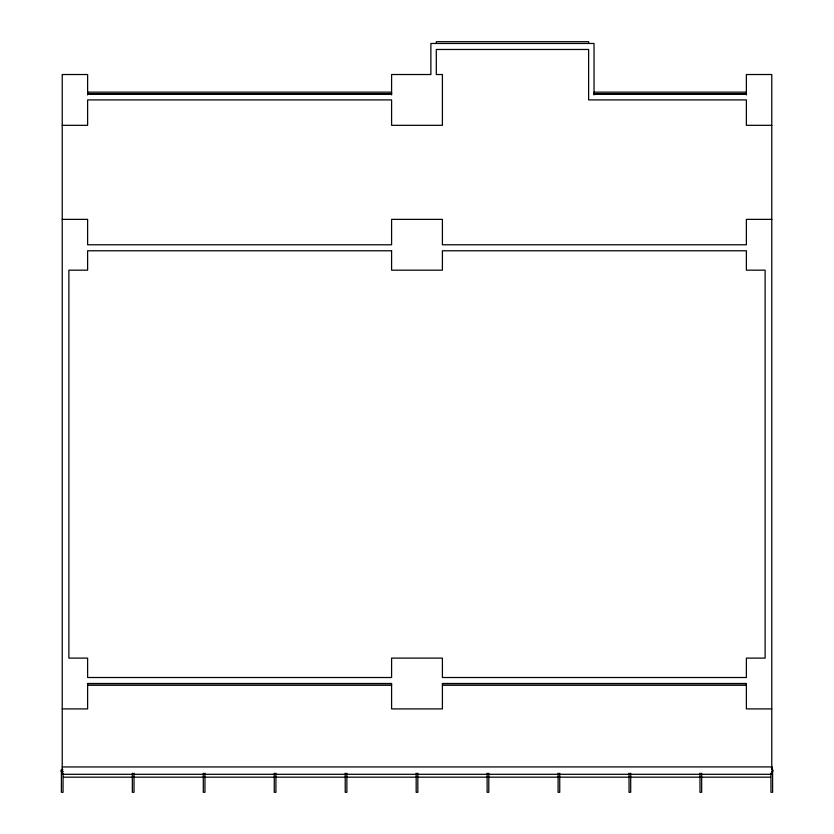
<?xml version="1.0" encoding="UTF-8"?>
<svg xmlns="http://www.w3.org/2000/svg" width="834" height="834" viewBox="0 0 834 834"><rect width="100%" height="100%" fill="white"/><g stroke="black" fill="none" stroke-linecap="round" stroke-linejoin="round"><path stroke-width="1.25" d="M87.622 92.147L391.594 92.147M594.037 92.147L746.378 92.147M87.622 93.815L391.594 93.815M594.037 93.815L746.378 93.815M87.622 93.919L391.594 93.919M594.037 93.919L746.378 93.919M62.227 125.319L87.622 125.319L87.622 99.913L391.594 99.913L391.594 125.319L442.406 125.319L442.406 74.518L436.297 74.518L436.297 49.467L588.627 49.467L588.627 99.913L746.378 99.913L746.378 125.319L771.773 125.319M62.227 219.373L87.622 219.373L87.622 244.779L391.594 244.779L391.594 219.373L442.406 219.373L442.406 244.779L746.378 244.779L746.378 219.373L771.773 219.373M87.622 683.609L391.594 683.609M442.406 683.609L746.378 683.609M87.622 685.277L391.594 685.277M442.406 685.277L746.378 685.277M62.227 708.91L87.622 708.91L87.622 683.505L391.594 683.505L391.594 708.91L442.406 708.91L442.406 683.505L746.378 683.505L746.378 708.91L771.773 708.91M62.227 766.957L772.096 766.905L772.096 774.306L62.227 774.306L62.227 74.518L87.622 74.518L87.622 94.92M63.05 771.273L61.393 771.273L61.393 792.3L63.05 792.3L63.05 773.212M63.53 777.173L770.47 777.173M772.607 771.273L772.607 792.3L770.95 792.3L770.95 773.212M771.773 768.072L771.773 74.518L746.378 74.518L746.378 94.92M701.655 773.212L701.655 792.3L699.987 792.3L699.987 773.212M630.702 773.212L630.702 792.3L629.034 792.3L629.034 773.212M594.037 94.92L594.037 43.472L430.886 43.472L430.886 74.518L391.594 74.518L391.594 94.92M588.627 43.472L588.627 41.7L436.297 41.7L436.297 43.472M559.739 773.212L559.739 792.3L558.082 792.3L558.082 773.212M488.787 773.212L488.787 792.3L487.119 792.3L487.119 773.212M417.834 773.212L417.834 792.3L416.166 792.3L416.166 773.212M346.881 773.212L346.881 792.3L345.213 792.3L345.213 773.212M275.918 773.212L275.918 792.3L274.261 792.3L274.261 773.212M204.966 773.212L204.966 792.3L203.298 792.3L203.298 773.212M134.013 773.212L134.013 792.3L132.345 792.3L132.345 773.212M62.852 771.69A1.251 1.251 0 0 1 60.976 770.606A1.251 1.251 0 0 1 62.852 769.521M771.773 769.355A1.251 1.251 0 0 1 773.024 770.606A1.251 1.251 0 0 1 771.773 771.857M391.594 250.773L87.622 250.773L87.622 270.174L68.878 270.174L68.878 658.109L87.622 658.109L87.622 677.51L391.594 677.51L391.594 658.109L442.406 658.109L442.406 677.51L746.378 677.51L746.378 658.109L765.122 658.109L765.122 270.174L746.378 270.174L746.378 250.773L442.406 250.773L442.406 270.174L391.594 270.174L391.594 250.773"/></g></svg>
